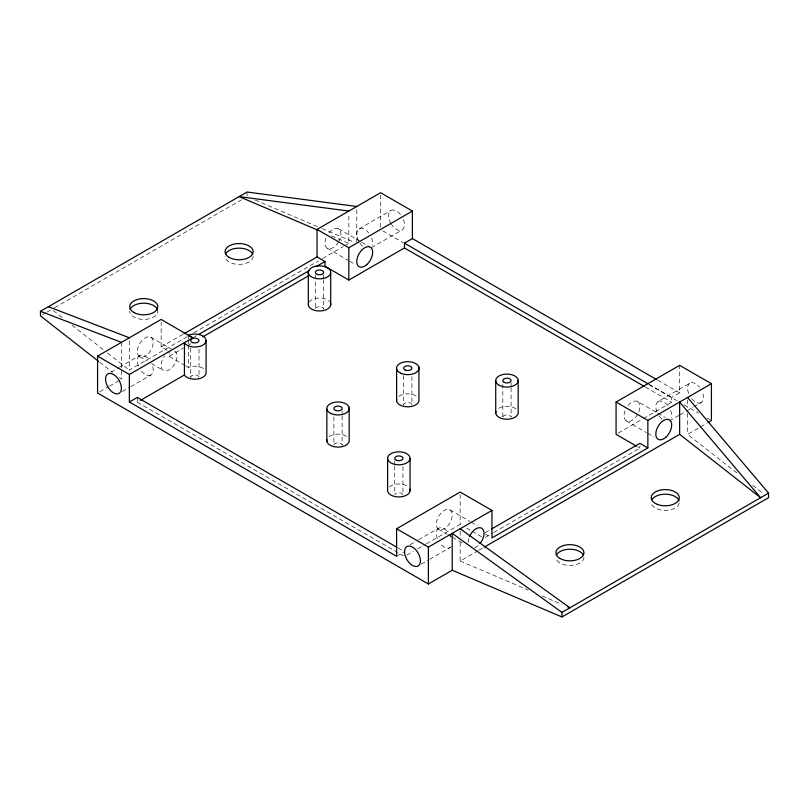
<?xml version="1.0" encoding="UTF-8"?>
<svg xmlns="http://www.w3.org/2000/svg" width="809" height="809" viewBox="0 0 809 809"><rect width="100%" height="100%" fill="white"/><g stroke="black" fill="none" stroke-linecap="round" stroke-linejoin="round"><path stroke-width="0.61" stroke-dasharray="4.04 3.03" d="M187.233 336.655L129.359 370.067L129.359 340.255M167.109 350.388L161.143 346.95L161.143 321.921M185.19 365.597L169.091 356.304L169.091 351.531M344.462 245.875L348.831 243.357L348.831 213.546M356.779 242.124L356.779 208.934M380.614 227.137L380.614 195.171M643.337 418.607L671.692 402.235L671.692 397.462L679.641 392.871L679.641 365.344M42.634 314.62L45.911 312.729M47.013 312.102L53.566 308.31M54.658 307.683L241.578 199.762M111.025 372.079L118.448 367.802M119.51 367.185L139.633 355.566A11.235 6.492 60 0 1 149.23 359.641M359.105 228.856L390.889 210.502M161.143 346.95L182.955 334.36M193.786 332.873L318.261 261.004M322.629 258.486L343.37 246.512M194.17 337.06L196.344 335.796M99.75 391.758L108.416 386.753M109.498 386.126L119.247 380.493M169.091 356.304L183.269 348.123M188.719 344.978L190.894 343.714M122.27 391.546L129.683 387.258M130.745 386.651L150.868 375.032A11.235 6.492 60 0 0 152.132 364.677M371.402 247.706L402.124 229.968M137.308 397.411L137.308 402.184L139.451 400.94M410.052 544.72L414.289 542.273M418.526 539.825L438.66 528.206A11.235 6.492 60 0 1 448.247 532.282M656.868 411.842A11.235 6.492 60 0 1 658.132 401.497L689.915 383.142A11.235 6.492 60 0 1 699.502 387.218M396.602 556.289L403.549 552.274M406.725 555.207L413.268 551.435M417.636 548.917L425.271 544.508M426.353 543.87L460.169 524.353L462.333 525.607M618.248 433.088L642.245 419.234M421.287 564.176L428.699 559.899M429.761 559.292L449.895 547.663M669.367 420.953L678.903 415.452M679.954 414.835L685.253 411.781M686.315 411.164L692.676 407.503M693.728 406.887L701.15 402.609A11.235 6.492 60 0 0 702.414 392.254M485.097 532.716L490.547 529.571M485.097 537.489L492.721 533.08M493.814 532.453L639.909 448.105L639.909 445.719M460.169 542.424L460.169 561.052L477.634 550.969M478.726 550.342L483.094 547.814M736.948 472.972L687.579 434.342L699.502 427.465M700.584 426.839L707.086 423.087M186.262 366.214L188.406 367.458L189.245 367.084A11.235 6.492 0 0 1 204.596 369.46M255.128 200.056L317.502 226.631M322.124 228.593L354.473 242.376M331.508 235.975L348.831 243.357M460.169 561.052L528.317 590.085M542.182 595.99L561.82 604.353M657.818 380.281L679.641 392.871M648.788 384.235L671.692 397.462M382.799 230.858L403.539 242.831M649.192 384.649L677.578 401.042M684.131 404.824L698.319 413.015M707.056 418.061L710.332 419.952M645.511 387.117L671.692 402.235M338.556 228.856L360.814 241.699M361.866 242.306L369.288 246.593M627.986 405.572A11.235 6.492 -60 0 1 637.583 401.497L656.655 412.499M657.707 413.116L665.129 417.393M327.321 248.312L348.517 260.549M349.569 261.165L354.868 264.219M626.348 420.953L646.472 432.572M647.534 433.189L653.894 436.86M637.745 446.861L639.909 448.105M150.868 337.211A11.235 6.492 -60 0 1 147.309 354.625A11.235 6.492 -60 0 1 137.581 349.003A11.235 6.492 -60 0 1 150.868 337.211L171.457 349.104M449.895 509.852A11.235 6.492 -60 0 1 446.335 527.256A11.235 6.492 -60 0 1 436.597 521.643A11.235 6.492 -60 0 1 449.895 509.852L470.019 521.471M471.081 522.088L477.441 525.759M484.995 533.92L489.961 536.792M466.672 528.105L471 530.613M472.082 531.24L481.84 536.863M139.633 356.678L147.218 361.057M151.556 363.554L163.469 370.441M438.66 529.319L447.134 534.213M448.186 534.82L451.371 536.66M452.433 537.267L463.021 543.385M397.998 547.915L403.458 551.071M137.308 402.184L403.458 555.834M752.754 485.339L763.615 493.834M53.333 310.575L63.203 318.301M72.092 325.258L103.694 349.984M107.637 353.068L129.359 370.067M99.689 362.24L112.532 372.292M119.439 377.702L121.421 379.239L121.421 369.41M687.579 399.919L687.579 407.301M687.579 413.439L687.579 434.342M511.086 382.93L511.086 386.611M511.086 387.835L511.086 417.222M502.814 384.346L502.814 417.404M460.169 494.542L460.169 524.353M460.169 531.24L460.169 537.459M411.902 376.64L411.902 404.803A4.136 2.387 0 0 0 408.141 402.528A4.136 2.387 0 0 0 403.731 404.389M403.64 375.619L403.64 405.006M402.943 466.591L402.943 494.754A4.136 2.387 0 0 0 398.857 492.661A4.136 2.387 0 0 0 394.741 494.724M394.731 461.059L394.731 464.73M394.731 465.954L394.731 494.127M342.146 411.023L342.146 414.704M342.146 415.927L342.146 445.314M333.895 416.918L333.895 445.092A4.136 2.387 0 0 1 337.677 442.826A4.136 2.387 0 0 1 342.065 444.697M323.64 274.807L323.64 278.478M323.64 279.702L323.64 309.089M315.368 274.807L315.368 309.089M247.048 192.026L247.048 196.607M199.004 349.124L199.004 377.287A4.136 2.387 0 0 0 194.868 374.901A4.136 2.387 0 0 0 190.732 377.287L190.732 347.9M188.406 335.31L188.406 339.022M188.406 340.255L188.406 343.967M188.406 345.2L188.406 367.458M121.421 342.359L121.421 368.176M389.432 486.907A11.235 6.492 0 0 1 408.869 487.544M308.937 302.293A11.235 6.492 0 0 1 318.999 298.025A11.235 6.492 0 0 1 329.678 301.757M637.583 401.497A11.235 6.492 -60 0 1 638.847 411.842M637.583 414.471A11.235 6.492 -60 0 1 627.127 421.297A11.235 6.492 -60 0 1 625.084 410.608M328.97 232.931A11.235 6.492 -60 0 1 339.032 229.169A11.235 6.492 -60 0 1 339.032 240.971M338.556 241.83A11.235 6.492 -60 0 1 328.1 248.656A11.235 6.492 -60 0 1 326.057 237.967M701.15 402.609A11.235 6.492 60 0 1 691.553 398.524M688.651 393.487A11.235 6.492 60 0 1 689.915 383.142M661.691 418.9A11.235 6.492 60 0 1 658.132 414.471M658.132 401.497A11.235 6.492 60 0 1 667.718 405.572M670.631 410.608A11.235 6.492 60 0 1 671.419 418.031M451.159 546.5A11.235 6.492 60 0 1 440.298 543.587M437.396 538.551A11.235 6.492 60 0 1 438.66 528.206M449.895 534.688A11.235 6.492 60 0 1 451.159 537.318M150.868 375.032A11.235 6.492 60 0 1 141.282 370.947M138.369 365.911A11.235 6.492 60 0 1 139.633 355.566M253.146 256.251A14.046 8.11 0 0 1 239.1 264.361A14.046 8.11 0 0 1 225.054 256.251M403.388 219.623A11.235 6.492 60 0 1 401.618 230.211A11.235 6.492 60 0 1 391.404 224.315M390.889 223.476A11.235 6.492 60 0 1 390.201 211.007A11.235 6.492 60 0 1 400.485 214.587M362.665 246.26A11.235 6.492 60 0 1 359.105 241.83M358.64 240.971A11.235 6.492 60 0 1 358.64 229.169A11.235 6.492 60 0 1 368.702 232.931M371.604 237.967A11.235 6.492 60 0 1 372.403 245.39M157.31 309.2A14.046 8.11 0 0 1 145.58 319.343A14.046 8.11 0 0 1 129.703 311.303M502.915 416.787A4.136 2.387 0 0 1 506.788 414.926A4.136 2.387 0 0 1 510.904 416.605M315.51 308.472A4.136 2.387 0 0 1 319.504 306.702A4.136 2.387 0 0 1 323.499 308.472M679.236 502.905A14.026 8.1 0 0 1 657.343 508.972L654.612 507.567A14.026 8.1 0 0 1 651.467 503.785M583.926 557.34A14.026 8.1 0 0 1 569.9 565.43A14.026 8.1 0 0 1 555.874 557.34M174.714 350.975A11.235 6.492 -60 0 1 174.37 364.515A11.235 6.492 -60 0 1 162.862 369.996A11.235 6.492 -60 0 1 164.54 355.818M329.202 436.597A11.235 6.492 0 0 1 347.031 436.739M398.908 396.329A11.235 6.492 0 0 1 416.736 396.41M498.657 408.353A11.235 6.492 0 0 1 516.425 409.233M478.119 545.61A11.235 6.492 -60 0 1 474.003 547.986M468.108 542.526A11.235 6.492 -60 0 1 468.856 538.207"/><path stroke-width="1.21" d="M206.103 340.559L206.103 372.706A11.235 6.492 0 0 1 197.78 378.976A11.235 6.492 0 0 1 185.14 375.952L184.432 374.971L184.432 342.824L185.14 343.795A11.235 6.492 0 0 0 200.49 346.171A11.235 6.492 0 0 0 204.596 337.313A11.235 6.492 0 0 0 189.245 334.936L188.406 335.31L192.926 337.919L161.143 319.424L97.576 356.122L97.576 393.002L428.386 583.997L452.221 570.234L561.952 616.974L768.55 497.697L768.55 493.116L687.579 397.462M708.168 422.46L711.424 420.579L711.424 383.699L647.857 420.397L647.857 447.923L491.953 537.934L491.953 510.408L460.169 492.054L396.602 528.762L396.602 556.289L129.359 401.992L129.359 374.476L97.576 356.122M184.037 333.733L317.047 256.938L317.047 229.412L380.614 192.714L412.398 211.058L412.398 238.584L656.736 379.654M317.047 256.938L324.996 261.519L324.996 266.292L348.831 280.056L404.46 247.948L644.419 386.49M348.831 280.056L348.831 247.756L317.047 229.412M404.46 247.948L404.46 243.175L412.398 238.584M98.708 361.471L40.45 315.884L40.45 311.303L247.048 192.026L356.779 206.477M129.359 374.476L192.926 337.768M198.529 334.542L309.736 270.337M316.279 266.555L324.996 261.519M348.831 247.756L412.398 211.058M202.887 336.797L308.644 275.738M129.359 401.992L137.308 397.411L396.906 547.288M140.523 400.324L184.432 374.971M636.663 446.234L616.074 434.342L616.074 402.053L679.641 365.344L711.424 383.699M396.602 528.762L428.386 547.106L491.953 510.408M491.639 528.944L639.909 443.332L647.857 447.923M484.187 547.187L679.641 434.342L679.641 402.053L760.602 497.697L679.641 434.342M561.952 616.974L561.952 612.393L768.55 493.116M348.831 211.058L239.1 196.607L317.644 230.069M48.398 306.712L129.359 337.768M40.45 311.303L121.421 342.359M567.594 606.821L569.9 607.802L460.169 528.762M404.46 243.175L647.696 383.608M616.074 402.053L647.857 420.397M561.952 612.393L452.221 533.343L452.221 570.234M518.175 380.291L518.175 412.438A11.235 6.492 0 0 1 505.979 419.193A11.235 6.492 0 0 1 495.978 411.326M495.725 380.867L495.725 413.015M428.386 547.106L428.386 583.997M418.92 367.367L418.92 399.525A11.235 6.492 0 0 1 407.685 406.806A11.235 6.492 0 0 1 396.643 399.424M410.052 458.683A11.235 6.492 0 0 1 392.678 463.739A11.235 6.492 0 0 1 393.771 452.524A11.235 6.492 0 0 1 410.052 458.683L410.052 490.83M396.622 368.965L396.622 401.112M387.612 457.945L387.612 490.092A11.235 6.492 0 0 0 399.666 496.928A11.235 6.492 0 0 0 409.839 489.142M349.185 407.706L349.185 439.853A11.235 6.492 0 0 1 337.869 447.104A11.235 6.492 0 0 1 326.897 439.681M330.699 272.916A11.235 6.492 0 0 1 313.063 277.679A11.235 6.492 0 0 1 314.741 266.474A11.235 6.492 0 0 1 330.699 272.916L330.699 305.064M326.856 409.223L326.856 441.37M308.31 271.794L308.31 303.951A11.235 6.492 0 0 0 320.01 310.99A11.235 6.492 0 0 0 330.568 303.375M225.529 254.147A14.046 8.11 0 0 1 239.1 248.141A14.046 8.11 0 0 1 252.661 254.147M130.178 309.2A14.046 8.11 0 0 1 143.749 303.193A14.046 8.11 0 0 1 157.31 309.2M652.024 499.608A14.026 8.1 0 0 1 666.313 494.218A14.026 8.1 0 0 1 679.034 500.791M556.359 555.247A14.026 8.1 0 0 1 569.9 549.24A14.026 8.1 0 0 1 583.451 555.247M469.544 536.428A11.235 6.492 -60 0 1 481.911 528.358A11.235 6.492 -60 0 1 480.03 543.587M657.343 504.381L654.612 502.976A14.026 8.1 0 0 1 661.469 489.9A14.026 8.1 0 0 1 679.095 499.011A14.026 8.1 0 0 1 657.343 504.381M366.78 264.614A11.235 6.492 -60 0 0 370.34 247.2A11.235 6.492 -60 0 0 357.052 258.991A11.235 6.492 -60 0 0 366.78 264.614M404.54 551.698A11.235 6.492 60 0 0 416.463 566.522A11.235 6.492 60 0 0 416.463 550.636A11.235 6.492 60 0 0 404.54 551.698M105.524 379.057A11.235 6.492 60 0 0 117.447 393.882A11.235 6.492 60 0 0 117.447 377.995A11.235 6.492 60 0 0 105.524 379.057M396.299 460.2A4.136 2.387 0 0 0 402.933 458.642A4.136 2.387 0 0 0 397.28 456.104A4.136 2.387 0 0 0 396.299 460.2M317.431 274.423A4.136 2.387 0 0 0 323.64 272.35A4.136 2.387 0 0 0 317.431 270.287A4.136 2.387 0 0 0 317.431 274.423M331.063 413.561A11.235 6.492 0 0 0 349.144 409.394A11.235 6.492 0 0 0 333.864 402.437A11.235 6.492 0 0 0 331.063 413.561M335.786 410.476A4.136 2.387 0 0 0 342.146 408.575A4.136 2.387 0 0 0 336.129 406.34A4.136 2.387 0 0 0 335.786 410.476M400.859 373.283A11.235 6.492 0 0 0 418.9 369.066A11.235 6.492 0 0 0 403.549 362.159A11.235 6.492 0 0 0 400.859 373.283M404.975 369.925A4.136 2.387 0 0 0 411.811 368.692A4.136 2.387 0 0 0 406.533 365.89A4.136 2.387 0 0 0 404.975 369.925M499.365 385.367A11.235 6.492 0 0 0 517.922 381.979A11.235 6.492 0 0 0 503.562 374.395A11.235 6.492 0 0 0 499.365 385.367M504.138 382.333A4.136 2.387 0 0 0 510.985 381.11A4.136 2.387 0 0 0 505.726 378.299A4.136 2.387 0 0 0 504.138 382.333M192.805 342.622A4.136 2.387 0 0 0 199.004 340.559A4.136 2.387 0 0 0 192.805 338.486A4.136 2.387 0 0 0 192.805 342.622M559.99 558.473A14.026 8.1 0 0 0 583.451 554.843A14.026 8.1 0 0 0 566.27 544.932A14.026 8.1 0 0 0 559.99 558.473M665.807 437.244A11.235 6.492 -60 0 0 669.367 419.841A11.235 6.492 -60 0 0 656.069 431.632A11.235 6.492 -60 0 0 665.807 437.244M229.169 257.393A14.046 8.11 0 0 0 252.661 253.763A14.046 8.11 0 0 0 235.459 243.833A14.046 8.11 0 0 0 229.169 257.393M133.819 312.446A14.046 8.11 0 0 0 157.31 308.816A14.046 8.11 0 0 0 140.109 298.875A14.046 8.11 0 0 0 133.819 312.446"/></g></svg>
